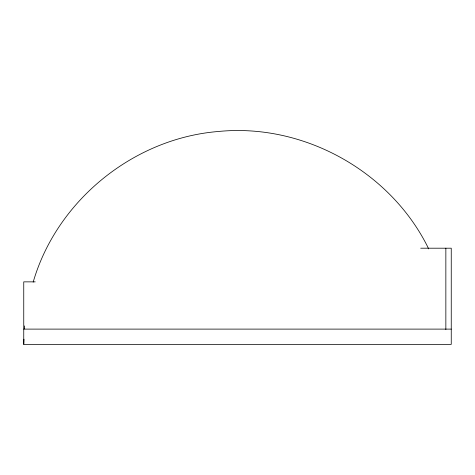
<?xml version="1.0" encoding="UTF-8"?>
<svg xmlns="http://www.w3.org/2000/svg" width="475" height="475" viewBox="0 0 475 475"><rect width="100%" height="100%" fill="white"/><g stroke="black" fill="none" stroke-linecap="round" stroke-linejoin="round"><path stroke-width="0.71" d="M420.707 248.199L451.25 248.199L451.25 344.375L23.75 344.375L23.982 339.203M24.451 328.86L24.581 325.909M33.167 282.132C56.875 200.444 133.606 138.368 218.292 131.492C302.818 123.049 389.049 170.4 427.369 246.198L428.593 248.888M35.215 281.859L23.75 281.859L23.75 344.375M23.75 329.11L451.25 329.11M445.853 248.199L445.853 329.579"/></g></svg>
